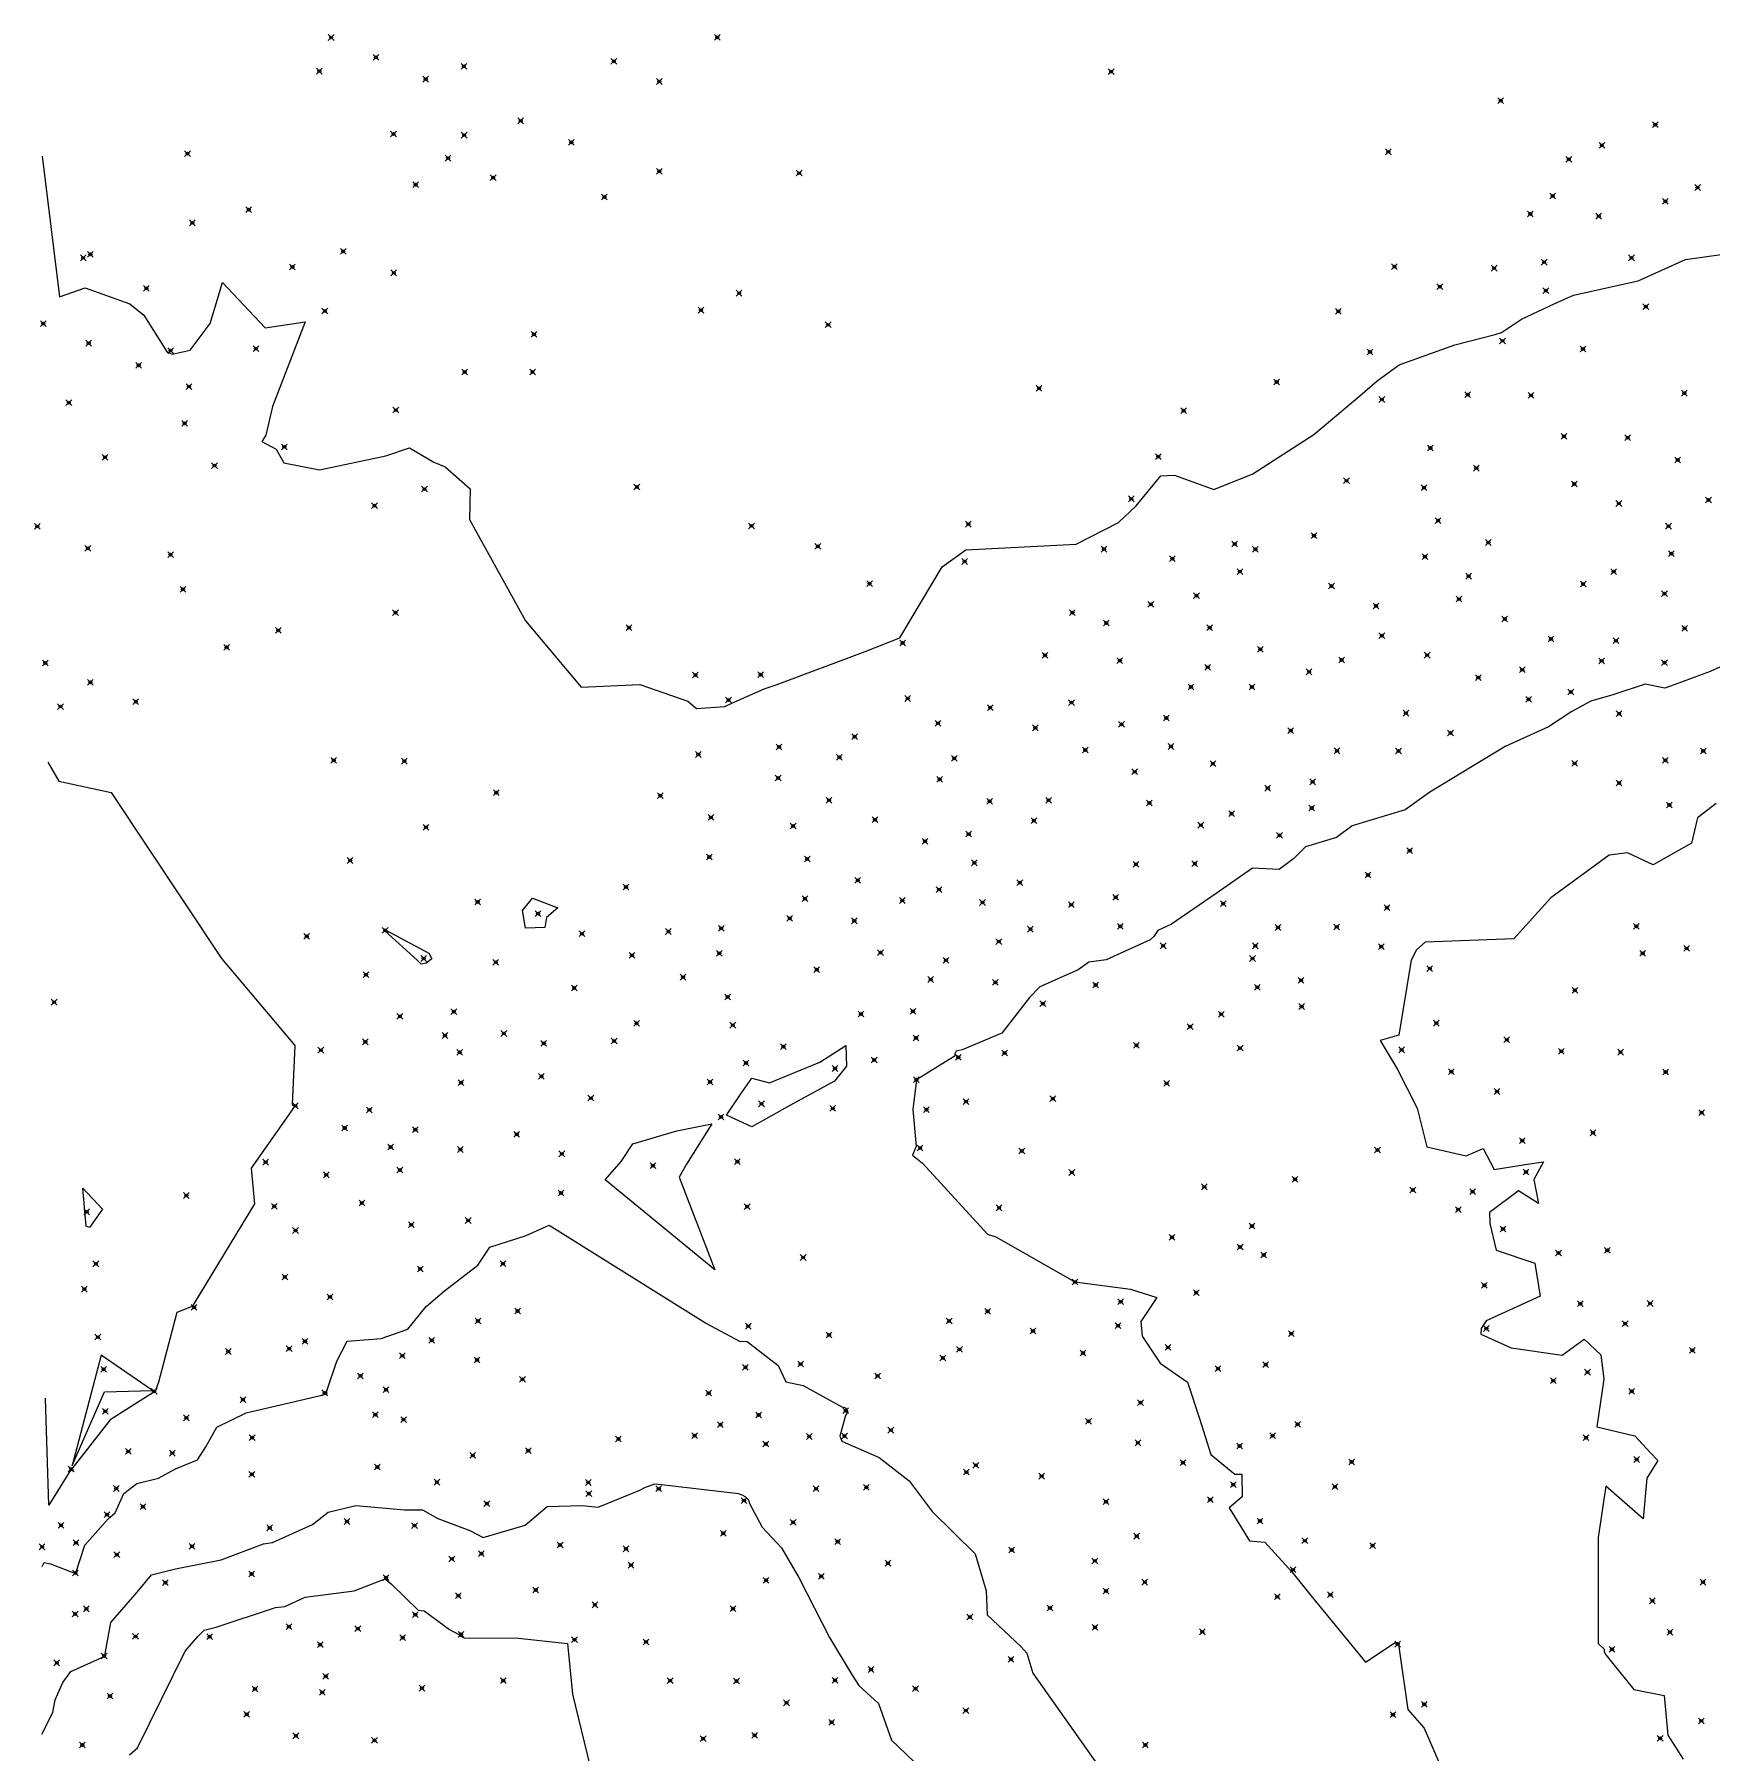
# Model space of a CAD drawing. Header units: inches. Extents: x 1411897 to 1412713, y 4930955 to 4931789.
# Drawn here: x 1411999.9 to 1412058.3, y 4931396.4 to 4931456.2 of the extents above; entities that cross this region are included whole.
import ezdxf

# ---------------------------------------------------------------- set-up
doc = ezdxf.new("R2010")
doc.units = ezdxf.units.IN
doc.header["$MEASUREMENT"] = 0
doc.header["$PDMODE"] = 35
doc.header["$PDSIZE"] = 0.1

msp = doc.modelspace()

# ---------------------------------------------------------------- linework, layer by layer
at = {"color": 2, "true_color": 0xf1eb1f}
for p, q in [((1412000.201, 4931451.954), (1412000.805, 4931447.05)), ((1412055.754, 4931447.613), (1412057.397, 4931448.353)), ((1412057.397, 4931448.353), (1412058.644, 4931448.527)), ((1412000.805, 4931447.05), (1412001.697, 4931447.365)), ((1412001.697, 4931447.365), (1412003.256, 4931446.804)), ((1412006.052, 4931446.125), (1412006.477, 4931447.555)), ((1412006.477, 4931447.555), (1412007.966, 4931445.978)), ((1412052.834, 4931446.807), (1412053.503, 4931447.115)), ((1412053.503, 4931447.115), (1412055.754, 4931447.613)), ((1412003.256, 4931446.804), (1412003.735, 4931446.412)), ((1412051.687, 4931446.281), (1412052.834, 4931446.807)), ((1412003.735, 4931446.412), (1412004.555, 4931445.127)), ((1412005.355, 4931445.196), (1412006.052, 4931446.125)), ((1412007.966, 4931445.978), (1412009.354, 4931446.186)), ((1412009.354, 4931446.186), (1412008.222, 4931443.238)), ((1412050.997, 4931445.811), (1412051.687, 4931446.281)), ((1412047.433, 4931444.689), (1412049.372, 4931445.385)), ((1412049.372, 4931445.385), (1412050.779, 4931445.737)), ((1412050.779, 4931445.737), (1412050.997, 4931445.811)), ((1412004.555, 4931445.127), (1412004.73, 4931445.063)), ((1412004.73, 4931445.063), (1412005.355, 4931445.196)), ((1412046.67, 4931444.126), (1412047.433, 4931444.689)), ((1412046.064, 4931443.608), (1412046.67, 4931444.126)), ((1412044.461, 4931442.263), (1412046.064, 4931443.608)), ((1412008.222, 4931443.238), (1412007.984, 4931442.238)), ((1412007.984, 4931442.238), (1412007.846, 4931442.015)), ((1412007.846, 4931442.015), (1412008.351, 4931441.755)), ((1412008.351, 4931441.755), (1412008.612, 4931441.278)), ((1412012.158, 4931441.524), (1412012.986, 4931441.8)), ((1412012.986, 4931441.8), (1412013.831, 4931441.295)), ((1412042.343, 4931440.894), (1412044.461, 4931442.263)), ((1412008.612, 4931441.278), (1412009.851, 4931441.033)), ((1412009.851, 4931441.033), (1412012.158, 4931441.524)), ((1412013.831, 4931441.295), (1412014.223, 4931441.134)), ((1412014.223, 4931441.134), (1412015.104, 4931440.375)), ((1412038.276, 4931439.779), (1412039.141, 4931440.827)), ((1412039.141, 4931440.827), (1412039.614, 4931440.845)), ((1412039.614, 4931440.845), (1412040.981, 4931440.35)), ((1412040.981, 4931440.35), (1412042.343, 4931440.894)), ((1412015.104, 4931440.375), (1412015.076, 4931439.3)), ((1412037.663, 4931439.196), (1412038.276, 4931439.779)), ((1412015.076, 4931439.3), (1412017.027, 4931435.77)), ((1412036.195, 4931438.448), (1412037.663, 4931439.196)), ((1412031.531, 4931437.659), (1412032.351, 4931438.248)), ((1412032.351, 4931438.248), (1412036.195, 4931438.448)), ((1412030.049, 4931435.182), (1412031.531, 4931437.659)), ((1412017.027, 4931435.77), (1412018.962, 4931433.464)), ((1412028.85, 4931434.711), (1412030.049, 4931435.182)), ((1412025.749, 4931433.544), (1412028.85, 4931434.711)), ((1412060.048, 4931434.822), (1412058.262, 4931434.014)), ((1412058.262, 4931434.014), (1412057.008, 4931433.55)), ((1412018.962, 4931433.464), (1412021, 4931433.556)), ((1412021, 4931433.556), (1412022.676, 4931432.981)), ((1412024.204, 4931432.914), (1412025.334, 4931433.41)), ((1412025.334, 4931433.41), (1412025.749, 4931433.544)), ((1412056.001, 4931433.566), (1412054.87, 4931433.203)), ((1412056.678, 4931433.427), (1412056.001, 4931433.566)), ((1412057.008, 4931433.55), (1412056.678, 4931433.427)), ((1412022.676, 4931432.981), (1412022.982, 4931432.727)), ((1412022.982, 4931432.727), (1412023.963, 4931432.79)), ((1412023.963, 4931432.79), (1412024.204, 4931432.914)), ((1412054.11, 4931432.983), (1412053.446, 4931432.619)), ((1412054.87, 4931433.203), (1412054.11, 4931432.983)), ((1412053.446, 4931432.619), (1412052.627, 4931432.082)), ((1412052.627, 4931432.082), (1412051.12, 4931431.404)), ((1412051.12, 4931431.404), (1412048.505, 4931429.806)), ((1412000.401, 4931430.852), (1412000.784, 4931430.193)), ((1412000.784, 4931430.193), (1412002.602, 4931429.799)), ((1412002.602, 4931429.799), (1412006.443, 4931424.017)), ((1412048.505, 4931429.806), (1412047.64, 4931429.19)), ((1412047.64, 4931429.19), (1412045.804, 4931428.642)), ((1412058.463, 4931429.418), (1412057.819, 4931428.921)), ((1412045.804, 4931428.642), (1412045.252, 4931428.236)), ((1412057.819, 4931428.921), (1412057.612, 4931428.032)), ((1412045.252, 4931428.236), (1412044.174, 4931427.905)), ((1412057.612, 4931428.032), (1412056.273, 4931427.281)), ((1412043.772, 4931427.505), (1412043.252, 4931427.123)), ((1412044.174, 4931427.905), (1412043.772, 4931427.505)), ((1412054.749, 4931427.622), (1412052.714, 4931426.132)), ((1412055.383, 4931427.694), (1412054.749, 4931427.622)), ((1412056.273, 4931427.281), (1412055.383, 4931427.694)), ((1412042.325, 4931427.162), (1412041.06, 4931426.281)), ((1412043.252, 4931427.123), (1412042.325, 4931427.162)), ((1412041.06, 4931426.281), (1412039.511, 4931425.218)), ((1412016.923, 4931425.685), (1412017.274, 4931426.119)), ((1412017.021, 4931425.075), (1412016.923, 4931425.685)), ((1412017.274, 4931426.119), (1412018.145, 4931425.788)), ((1412018.145, 4931425.788), (1412017.756, 4931425.444)), ((1412052.714, 4931426.132), (1412051.429, 4931424.703)), ((1412012.106, 4931424.997), (1412012.133, 4931425.014)), ((1412012.133, 4931424.985), (1412012.106, 4931424.997)), ((1412012.133, 4931425.014), (1412012.145, 4931425.011)), ((1412013.251, 4931423.956), (1412012.133, 4931424.985)), ((1412012.145, 4931425.011), (1412012.166, 4931425.008)), ((1412012.166, 4931425.008), (1412013.657, 4931424.206)), ((1412017.692, 4931425.104), (1412017.021, 4931425.075)), ((1412017.756, 4931425.444), (1412017.692, 4931425.104)), ((1412039.039, 4931425), (1412038.898, 4931424.789)), ((1412039.511, 4931425.218), (1412039.039, 4931425)), ((1412038.767, 4931424.667), (1412037.238, 4931423.972)), ((1412038.898, 4931424.789), (1412038.767, 4931424.667)), ((1412048.343, 4931424.589), (1412048.042, 4931424.321)), ((1412051.429, 4931424.703), (1412048.343, 4931424.589)), ((1412006.443, 4931424.017), (1412008.993, 4931420.993)), ((1412013.396, 4931423.817), (1412013.251, 4931423.956)), ((1412013.569, 4931423.863), (1412013.396, 4931423.817)), ((1412013.766, 4931424.005), (1412013.569, 4931423.863)), ((1412013.657, 4931424.206), (1412013.766, 4931424.005)), ((1412036.629, 4931423.891), (1412036.256, 4931423.625)), ((1412037.238, 4931423.972), (1412036.629, 4931423.891)), ((1412047.849, 4931423.963), (1412047.418, 4931421.356)), ((1412048.042, 4931424.321), (1412047.849, 4931423.963)), ((1412036.256, 4931423.625), (1412034.932, 4931423.038)), ((1412034.565, 4931422.659), (1412033.61, 4931421.423)), ((1412034.932, 4931423.038), (1412034.565, 4931422.659)), ((1412033.61, 4931421.423), (1412032.22, 4931420.843)), ((1412008.993, 4931420.993), (1412008.904, 4931418.935)), ((1412027.275, 4931420.412), (1412028.177, 4931420.986)), ((1412028.177, 4931420.986), (1412028.197, 4931420.277)), ((1412032.015, 4931420.791), (1412031.974, 4931420.697)), ((1412032.22, 4931420.843), (1412032.015, 4931420.791)), ((1412047.418, 4931421.356), (1412046.769, 4931421.166)), ((1412046.769, 4931421.166), (1412047.362, 4931420.184)), ((1412025.521, 4931419.697), (1412027.275, 4931420.412)), ((1412028.197, 4931420.277), (1412027.775, 4931419.753)), ((1412031.978, 4931420.631), (1412030.63, 4931419.8)), ((1412031.974, 4931420.697), (1412031.978, 4931420.631)), ((1412047.362, 4931420.184), (1412048.059, 4931418.815)), ((1412024.494, 4931419.277), (1412024.899, 4931419.855)), ((1412024.899, 4931419.855), (1412025.521, 4931419.697)), ((1412027.775, 4931419.753), (1412026.221, 4931418.897)), ((1412030.63, 4931419.8), (1412030.511, 4931418.766)), ((1412024.021, 4931418.562), (1412024.494, 4931419.277)), ((1412008.982, 4931418.867), (1412007.477, 4931416.719)), ((1412008.904, 4931418.935), (1412008.982, 4931418.867)), ((1412024.908, 4931418.165), (1412024.021, 4931418.562)), ((1412026.221, 4931418.897), (1412024.908, 4931418.165)), ((1412030.511, 4931418.766), (1412030.627, 4931417.48)), ((1412048.059, 4931418.815), (1412048.398, 4931417.461)), ((1412020.76, 4931417.572), (1412022.289, 4931418.022)), ((1412022.289, 4931418.022), (1412023.508, 4931418.27)), ((1412023.508, 4931418.27), (1412022.623, 4931416.865)), ((1412020.356, 4931416.953), (1412020.76, 4931417.572)), ((1412030.627, 4931417.48), (1412030.492, 4931417.169)), ((1412048.398, 4931417.461), (1412049.769, 4931417.15)), ((1412049.769, 4931417.15), (1412050.357, 4931417.408)), ((1412050.357, 4931417.408), (1412050.738, 4931416.669)), ((1412007.477, 4931416.719), (1412007.591, 4931415.476)), ((1412019.801, 4931416.317), (1412020.356, 4931416.953)), ((1412022.623, 4931416.865), (1412022.371, 4931416.413)), ((1412030.492, 4931417.169), (1412030.848, 4931416.897)), ((1412030.848, 4931416.897), (1412033.107, 4931414.427)), ((1412050.738, 4931416.669), (1412051.82, 4931416.844)), ((1412051.82, 4931416.844), (1412052.454, 4931416.943)), ((1412052.454, 4931416.943), (1412052.12, 4931416.33)), ((1412001.622, 4931416.03), (1412002.297, 4931415.29)), ((1412001.735, 4931414.701), (1412001.622, 4931416.03)), ((1412023.612, 4931413.187), (1412019.801, 4931416.317)), ((1412022.371, 4931416.413), (1412023.612, 4931413.187)), ((1412052.12, 4931416.33), (1412052.289, 4931415.493)), ((1412007.591, 4931415.476), (1412005.482, 4931411.994)), ((1412051.583, 4931415.927), (1412050.579, 4931415.178)), ((1412052.289, 4931415.493), (1412051.583, 4931415.927)), ((1412002.297, 4931415.29), (1412001.846, 4931414.658)), ((1412050.579, 4931415.178), (1412050.595, 4931414.798)), ((1412050.595, 4931414.798), (1412050.807, 4931413.868)), ((1412001.846, 4931414.658), (1412001.735, 4931414.701)), ((1412015.784, 4931413.966), (1412017.044, 4931414.379)), ((1412017.044, 4931414.379), (1412017.846, 4931414.733)), ((1412017.846, 4931414.733), (1412023.327, 4931411.316)), ((1412033.107, 4931414.427), (1412033.398, 4931414.334)), ((1412033.398, 4931414.334), (1412036.15, 4931412.76)), ((1412015.362, 4931413.342), (1412015.784, 4931413.966)), ((1412050.807, 4931413.868), (1412052.157, 4931413.41)), ((1412014.202, 4931412.452), (1412015.362, 4931413.342)), ((1412052.157, 4931413.41), (1412052.338, 4931412.269)), ((1412013.571, 4931411.903), (1412014.202, 4931412.452)), ((1412036.15, 4931412.76), (1412038.086, 4931412.504)), ((1412038.086, 4931412.504), (1412039.002, 4931412.224)), ((1412005.393, 4931411.896), (1412004.894, 4931411.695)), ((1412005.422, 4931411.91), (1412005.393, 4931411.896)), ((1412005.482, 4931411.994), (1412005.422, 4931411.91)), ((1412012.929, 4931411.111), (1412013.571, 4931411.903)), ((1412039.002, 4931412.224), (1412038.447, 4931411.389)), ((1412052.338, 4931412.269), (1412050.458, 4931411.403)), ((1412004.894, 4931411.695), (1412004.254, 4931409.276)), ((1412023.327, 4931411.316), (1412024.473, 4931410.702)), ((1412038.447, 4931411.389), (1412038.492, 4931410.872)), ((1412050.458, 4931411.403), (1412050.293, 4931411.135)), ((1412010.456, 4931410.003), (1412010.813, 4931410.702)), ((1412010.813, 4931410.702), (1412012.003, 4931410.79)), ((1412012.003, 4931410.79), (1412012.929, 4931411.111)), ((1412024.473, 4931410.702), (1412024.743, 4931410.687)), ((1412024.743, 4931410.687), (1412025.818, 4931409.855)), ((1412038.492, 4931410.872), (1412039.116, 4931409.931)), ((1412050.293, 4931411.135), (1412050.272, 4931410.944)), ((1412050.272, 4931410.944), (1412051.333, 4931410.466)), ((1412053.113, 4931410.213), (1412053.869, 4931410.774)), ((1412053.869, 4931410.774), (1412054.456, 4931410.221)), ((1412002.252, 4931410.212), (1412001.248, 4931406.366)), ((1412004.041, 4931408.976), (1412002.252, 4931410.212)), ((1412010.102, 4931408.934), (1412010.456, 4931410.003)), ((1412051.333, 4931410.466), (1412053.113, 4931410.213)), ((1412054.456, 4931410.221), (1412054.556, 4931409.374)), ((1412025.818, 4931409.855), (1412026.09, 4931409.282)), ((1412039.116, 4931409.931), (1412040.066, 4931409.275)), ((1412001.248, 4931406.366), (1412002.372, 4931408.936)), ((1412002.372, 4931408.936), (1412004.041, 4931408.976)), ((1412004.09, 4931408.928), (1412002.571, 4931407.961)), ((1412004.11, 4931408.914), (1412004.09, 4931408.928)), ((1412004.116, 4931408.937), (1412004.11, 4931408.914)), ((1412004.148, 4931408.976), (1412004.116, 4931408.937)), ((1412004.254, 4931409.276), (1412004.148, 4931408.976)), ((1412007.302, 4931408.199), (1412009.885, 4931408.81)), ((1412009.885, 4931408.81), (1412010.062, 4931408.855)), ((1412010.062, 4931408.855), (1412010.119, 4931408.862)), ((1412010.119, 4931408.862), (1412010.102, 4931408.934)), ((1412026.09, 4931409.282), (1412026.688, 4931409.161)), ((1412026.688, 4931409.161), (1412028.039, 4931408.415)), ((1412040.066, 4931409.275), (1412040.483, 4931408.005)), ((1412054.556, 4931409.374), (1412054.315, 4931407.72)), ((1412000.437, 4931404.986), (1412000.315, 4931408.719)), ((1412006.283, 4931407.71), (1412007.302, 4931408.199)), ((1412028.039, 4931408.415), (1412028.147, 4931408.386)), ((1412028.147, 4931408.386), (1412028.2, 4931408.313)), ((1412028.24, 4931408.25), (1412028.162, 4931408.112)), ((1412028.2, 4931408.313), (1412028.24, 4931408.25)), ((1412002.571, 4931407.961), (1412001.231, 4931406.257)), ((1412005.893, 4931407.026), (1412006.283, 4931407.71)), ((1412028.162, 4931408.112), (1412027.96, 4931407.397)), ((1412040.483, 4931408.005), (1412040.874, 4931406.754)), ((1412054.315, 4931407.72), (1412055.641, 4931407.398)), ((1412005.609, 4931406.565), (1412005.893, 4931407.026)), ((1412027.96, 4931407.397), (1412028.033, 4931407.22)), ((1412028.033, 4931407.22), (1412028.246, 4931407.126)), ((1412028.246, 4931407.126), (1412029.334, 4931406.649)), ((1412055.641, 4931407.398), (1412056.167, 4931406.825)), ((1412004.847, 4931406.251), (1412005.609, 4931406.565)), ((1412029.334, 4931406.649), (1412030.384, 4931405.837)), ((1412040.874, 4931406.754), (1412041.72, 4931406.068)), ((1412056.443, 4931406.542), (1412056.054, 4931405.925)), ((1412056.167, 4931406.825), (1412056.443, 4931406.542)), ((1412001.193, 4931406.205), (1412000.437, 4931404.986)), ((1412001.203, 4931406.209), (1412001.193, 4931406.205)), ((1412001.27, 4931406.174), (1412001.203, 4931406.209)), ((1412001.231, 4931406.257), (1412001.268, 4931406.225)), ((1412001.268, 4931406.225), (1412001.27, 4931406.174)), ((1412003.495, 4931405.749), (1412004.252, 4931405.929)), ((1412004.252, 4931405.929), (1412004.847, 4931406.251)), ((1412030.384, 4931405.837), (1412031.185, 4931404.764)), ((1412041.72, 4931406.068), (1412041.954, 4931406.066)), ((1412041.954, 4931406.066), (1412041.97, 4931405.28)), ((1412056.054, 4931405.925), (1412055.931, 4931404.512)), ((1412002.747, 4931404.724), (1412003.04, 4931405.394)), ((1412003.04, 4931405.394), (1412003.495, 4931405.749)), ((1412019.549, 4931404.915), (1412021.004, 4931405.514)), ((1412021.004, 4931405.514), (1412021.181, 4931405.603)), ((1412021.181, 4931405.603), (1412021.521, 4931405.732)), ((1412021.521, 4931405.732), (1412021.764, 4931405.714)), ((1412021.764, 4931405.714), (1412024.442, 4931405.398)), ((1412024.442, 4931405.398), (1412024.573, 4931405.334)), ((1412024.573, 4931405.334), (1412024.678, 4931405.274)), ((1412024.678, 4931405.274), (1412024.788, 4931405.176)), ((1412041.97, 4931405.28), (1412041.516, 4931404.899)), ((1412054.629, 4931405.646), (1412054.365, 4931403.86)), ((1412055.931, 4931404.512), (1412054.629, 4931405.646)), ((1412002.495, 4931404.517), (1412002.747, 4931404.724)), ((1412009.614, 4931404.322), (1412010.155, 4931404.744)), ((1412010.155, 4931404.744), (1412011.123, 4931404.98)), ((1412011.123, 4931404.98), (1412012.816, 4931404.824)), ((1412012.816, 4931404.824), (1412013.441, 4931404.824)), ((1412013.441, 4931404.824), (1412013.97, 4931404.524)), ((1412017.01, 4931404.289), (1412017.775, 4931404.949)), ((1412017.775, 4931404.949), (1412019.001, 4931404.98)), ((1412019.001, 4931404.98), (1412019.549, 4931404.915)), ((1412024.788, 4931405.176), (1412024.81, 4931405.07)), ((1412024.81, 4931405.07), (1412025.26, 4931404.221)), ((1412031.185, 4931404.764), (1412032.681, 4931403.295)), ((1412041.516, 4931404.899), (1412042.228, 4931403.745)), ((1412001.681, 4931403.593), (1412002.495, 4931404.517)), ((1412008.22, 4931403.689), (1412009.614, 4931404.322)), ((1412013.97, 4931404.524), (1412015.088, 4931404.108)), ((1412015.088, 4931404.108), (1412015.551, 4931403.859)), ((1412015.551, 4931403.859), (1412017.01, 4931404.289)), ((1412025.26, 4931404.221), (1412025.931, 4931403.51)), ((1412001.376, 4931402.637), (1412001.681, 4931403.593)), ((1412006.431, 4931403.086), (1412007.904, 4931403.649)), ((1412007.904, 4931403.649), (1412008.22, 4931403.689)), ((1412025.931, 4931403.51), (1412026.553, 4931402.454)), ((1412042.228, 4931403.745), (1412042.759, 4931403.697)), ((1412042.759, 4931403.697), (1412043.696, 4931402.665)), ((1412054.365, 4931403.86), (1412054.365, 4931400.176)), ((1412000.199, 4931402.852), (1412000.269, 4931402.992)), ((1412000.269, 4931402.992), (1412000.494, 4931402.942)), ((1412000.494, 4931402.942), (1412001.36, 4931402.614)), ((1412004.841, 4931402.77), (1412006.431, 4931403.086)), ((1412032.681, 4931403.295), (1412033.056, 4931402.003)), ((1412001.36, 4931402.614), (1412001.363, 4931402.621)), ((1412001.363, 4931402.621), (1412001.376, 4931402.637)), ((1412003.512, 4931401.966), (1412004.012, 4931402.567)), ((1412004.012, 4931402.567), (1412004.841, 4931402.77)), ((1412011.056, 4931402.004), (1412012.144, 4931402.423)), ((1412012.144, 4931402.423), (1412012.355, 4931402.235)), ((1412012.355, 4931402.235), (1412013.289, 4931401.331)), ((1412026.553, 4931402.454), (1412027.602, 4931400.386)), ((1412043.696, 4931402.665), (1412044.356, 4931401.844)), ((1412002.593, 4931400.901), (1412003.512, 4931401.966)), ((1412008.652, 4931401.467), (1412009.356, 4931401.786)), ((1412009.356, 4931401.786), (1412011.056, 4931402.004)), ((1412033.056, 4931402.003), (1412033.096, 4931401.167)), ((1412044.356, 4931401.844), (1412046.266, 4931399.524)), ((1412006.256, 4931400.747), (1412008.318, 4931401.424)), ((1412008.318, 4931401.424), (1412008.652, 4931401.467)), ((1412013.289, 4931401.331), (1412013.497, 4931401.315)), ((1412013.497, 4931401.315), (1412014.383, 4931400.662)), ((1412033.096, 4931401.167), (1412034.262, 4931400.07)), ((1412002.378, 4931399.751), (1412002.593, 4931400.901)), ((1412005.616, 4931400.412), (1412005.844, 4931400.637)), ((1412005.844, 4931400.637), (1412006.256, 4931400.747)), ((1412014.383, 4931400.662), (1412014.702, 4931400.486)), ((1412014.702, 4931400.486), (1412014.741, 4931400.436)), ((1412014.741, 4931400.436), (1412014.89, 4931400.369)), ((1412003.516, 4931396.547), (1412005.175, 4931399.902)), ((1412005.175, 4931399.902), (1412005.616, 4931400.412)), ((1412014.89, 4931400.369), (1412016.779, 4931400.36)), ((1412016.779, 4931400.36), (1412018.488, 4931400.17)), ((1412018.488, 4931400.17), (1412018.657, 4931398.408)), ((1412027.602, 4931400.386), (1412028.397, 4931399.072)), ((1412034.262, 4931400.07), (1412034.478, 4931399.833)), ((1412034.478, 4931399.833), (1412034.678, 4931399.137)), ((1412046.266, 4931399.524), (1412047.296, 4931400.211)), ((1412047.296, 4931400.211), (1412047.366, 4931400.204)), ((1412047.366, 4931400.204), (1412047.423, 4931400.149)), ((1412047.423, 4931400.149), (1412047.419, 4931400.063)), ((1412047.419, 4931400.063), (1412047.74, 4931397.872)), ((1412054.365, 4931400.176), (1412054.568, 4931399.977)), ((1412054.568, 4931399.977), (1412054.564, 4931399.889)), ((1412054.564, 4931399.889), (1412054.632, 4931399.782)), ((1412001.2, 4931399.195), (1412002.362, 4931399.724)), ((1412002.362, 4931399.724), (1412002.378, 4931399.751)), ((1412054.632, 4931399.782), (1412055.6, 4931398.568)), ((1412000.652, 4931398.218), (1412000.924, 4931398.813)), ((1412000.924, 4931398.813), (1412001.2, 4931399.195)), ((1412028.397, 4931399.072), (1412028.632, 4931398.708)), ((1412028.632, 4931398.708), (1412029.317, 4931398.086)), ((1412034.678, 4931399.137), (1412037.398, 4931395.303)), ((1412000.568, 4931397.777), (1412000.652, 4931398.218)), ((1412018.657, 4931398.408), (1412019.279, 4931395.886)), ((1412029.317, 4931398.086), (1412029.767, 4931396.814)), ((1412055.6, 4931398.568), (1412056.657, 4931398.363)), ((1412056.657, 4931398.363), (1412056.781, 4931396.981)), ((1412000.188, 4931397.021), (1412000.568, 4931397.777)), ((1412047.74, 4931397.872), (1412048.301, 4931397.23)), ((1412048.301, 4931397.23), (1412049.492, 4931394.473)), ((1412056.781, 4931396.981), (1412057.323, 4931396.144)), ((1412003.243, 4931396.296), (1412003.516, 4931396.547)), ((1412029.767, 4931396.814), (1412031.648, 4931395.017))]:
    msp.add_line(p, q, dxfattribs=at)
for p in [(1412010.26, 4931456.08), (1412023.7, 4931456.09), (1412011.82, 4931455.39), (1412009.85, 4931454.91), (1412014.88, 4931455.08), (1412020.1, 4931455.25), (1412037.41, 4931454.89), (1412013.55, 4931454.63), (1412021.68, 4931454.55), (1412050.97, 4931453.88), (1412016.86, 4931453.18), (1412056.35, 4931453.05), (1412012.43, 4931452.72), (1412014.89, 4931452.68), (1412018.62, 4931452.43), (1412005.26, 4931452.04), (1412014.33, 4931451.88), (1412047.06, 4931452.1), (1412053.34, 4931451.84), (1412054.49, 4931452.33), (1412015.9, 4931451.2), (1412021.68, 4931451.42), (1412026.55, 4931451.36), (1412013.2, 4931450.96), (1412057.82, 4931450.86), (1412007.39, 4931450.09), (1412019.77, 4931450.53), (1412052.78, 4931450.56), (1412056.7, 4931450.38), (1412005.43, 4931449.63), (1412052, 4931449.94), (1412054.38, 4931449.86), (1412001.63, 4931448.41), (1412001.88, 4931448.53), (1412010.68, 4931448.64), (1412052.48, 4931448.26), (1412055.52, 4931448.41), (1412008.91, 4931448.09), (1412012.44, 4931447.89), (1412047.27, 4931448.1), (1412050.74, 4931448.05), (1412003.83, 4931447.35), (1412024.46, 4931447.18), (1412048.85, 4931447.41), (1412052.54, 4931447.27), (1412010.04, 4931446.56), (1412023.13, 4931446.59), (1412045.32, 4931446.55), (1412056.02, 4931446.71), (1412000.24, 4931446.12), (1412027.56, 4931446.08), (1412001.82, 4931445.44), (1412007.64, 4931445.25), (1412017.32, 4931445.75), (1412051.03, 4931445.52), (1412053.83, 4931445.24), (1412003.56, 4931444.67), (1412004.67, 4931445.18), (1412046.42, 4931445.13), (1412014.91, 4931444.44), (1412017.27, 4931444.44), (1412043.17, 4931444.09), (1412005.31, 4931443.93), (1412034.9, 4931443.87), (1412046.83, 4931443.48), (1412049.82, 4931443.65), (1412052.02, 4931443.62), (1412057.36, 4931443.7), (1412001.13, 4931443.37), (1412012.51, 4931443.11), (1412039.93, 4931443.09), (1412005.16, 4931442.65), (1412053.17, 4931442.2), (1412008.63, 4931441.83), (1412048.52, 4931441.79), (1412055.39, 4931442.15), (1412002.39, 4931441.47), (1412006.2, 4931441.18), (1412039.05, 4931441.49), (1412050.12, 4931441.09), (1412057.13, 4931441.37), (1412020.9, 4931440.43), (1412045.6, 4931440.65), (1412048.3, 4931440.41), (1412053.53, 4931440.54), (1412013.51, 4931440.36), (1412038.11, 4931440.02), (1412055.08, 4931439.86), (1412058.2, 4931439.98), (1412011.77, 4931439.78), (1412048.79, 4931439.26), (1412000.03, 4931439.06), (1412024.89, 4931439.08), (1412032.44, 4931439.14), (1412044.47, 4931438.74), (1412056.81, 4931439.07), (1412001.79, 4931438.3), (1412004.67, 4931438.08), (1412027.2, 4931438.37), (1412037.16, 4931438.27), (1412041.71, 4931438.45), (1412042.43, 4931438.26), (1412048.33, 4931438.01), (1412050.54, 4931438.5), (1412056.91, 4931438.11), (1412032.31, 4931437.84), (1412039.54, 4931437.94), (1412041.89, 4931437.49), (1412054.9, 4931437.49), (1412005.1, 4931436.87), (1412029, 4931437.07), (1412045.08, 4931436.99), (1412049.85, 4931437.33), (1412053.84, 4931437.06), (1412038.79, 4931436.35), (1412040.38, 4931436.65), (1412046.63, 4931436.29), (1412049.52, 4931436.53), (1412056.67, 4931436.72), (1412012.5, 4931436.06), (1412036.06, 4931436.06), (1412037.24, 4931435.7), (1412051.11, 4931435.84), (1412008.42, 4931435.44), (1412020.63, 4931435.54), (1412040.84, 4931435.54), (1412046.83, 4931435.26), (1412052.72, 4931435.14), (1412054.98, 4931435.08), (1412057.37, 4931435.51), (1412006.62, 4931434.85), (1412030.15, 4931435), (1412035.11, 4931434.57), (1412042.6, 4931434.78), (1412048.41, 4931434.58), (1412000.31, 4931434.31), (1412022.94, 4931433.89), (1412025.21, 4931433.9), (1412037.71, 4931434.39), (1412040.77, 4931434.16), (1412044.3, 4931434), (1412045.43, 4931434.41), (1412051.72, 4931434.07), (1412054.48, 4931434.38), (1412056.67, 4931434.32), (1412001.88, 4931433.63), (1412040.19, 4931433.47), (1412042.31, 4931433.47), (1412050.19, 4931433.8), (1412053.41, 4931433.3), (1412000.84, 4931432.79), (1412003.46, 4931432.96), (1412024.09, 4931433.02), (1412030.33, 4931433.07), (1412033.2, 4931432.75), (1412036.03, 4931432.93), (1412051.94, 4931433.04), (1412031.38, 4931432.21), (1412034.77, 4931432.05), (1412037.77, 4931432.17), (1412039.33, 4931432.39), (1412047.67, 4931432.56), (1412055.09, 4931432.54), (1412028.48, 4931431.74), (1412043.66, 4931431.95), (1412049.22, 4931431.87), (1412010.35, 4931430.92), (1412012.81, 4931430.89), (1412023.04, 4931431.12), (1412025.85, 4931431.38), (1412027.95, 4931431.02), (1412031.95, 4931430.99), (1412036.51, 4931431.28), (1412039.49, 4931431.4), (1412045.27, 4931431.25), (1412047.41, 4931431.24), (1412056.7, 4931430.92), (1412058.02, 4931431.24), (1412025.82, 4931430.3), (1412031.44, 4931430.26), (1412038.23, 4931430.52), (1412040.95, 4931430.8), (1412053.54, 4931430.81), (1412016.01, 4931429.79), (1412021.72, 4931429.69), (1412042.86, 4931429.95), (1412044.42, 4931430.17), (1412055.09, 4931430.13), (1412027.59, 4931429.53), (1412033.18, 4931429.49), (1412035.23, 4931429.53), (1412038.74, 4931429.43), (1412041.6, 4931429.06), (1412044.39, 4931429.26), (1412056.84, 4931429.36), (1412013.56, 4931428.59), (1412023.48, 4931428.93), (1412026.34, 4931428.63), (1412029.19, 4931428.85), (1412034.72, 4931428.82), (1412040.53, 4931428.66), (1412030.93, 4931428.1), (1412032.45, 4931428.35), (1412043.27, 4931428.31), (1412010.92, 4931427.43), (1412023.42, 4931427.55), (1412026.83, 4931427.48), (1412032.65, 4931427.35), (1412038.27, 4931427.3), (1412040.32, 4931427.32), (1412047.8, 4931427.77), (1412028.59, 4931426.74), (1412034.23, 4931426.66), (1412046.35, 4931426.93), (1412020.52, 4931426.51), (1412026.75, 4931426.1), (1412031.42, 4931426.42), (1412037.57, 4931426.15), (1412015.36, 4931425.99), (1412017.46, 4931425.58), (1412030.14, 4931426.04), (1412032.93, 4931425.97), (1412036.02, 4931425.89), (1412041.31, 4931425.93), (1412047.01, 4931425.79), (1412012.14, 4931425), (1412018.99, 4931424.88), (1412022, 4931424.96), (1412023.84, 4931425.07), (1412026.22, 4931425.42), (1412028.47, 4931425.33), (1412034.6, 4931425.04), (1412037.73, 4931425.14), (1412043.22, 4931425.1), (1412045.26, 4931425.12), (1412055.69, 4931425.14), (1412009.41, 4931424.79), (1412033.5, 4931424.61), (1412039.22, 4931424.46), (1412042.43, 4931424.46), (1412046.81, 4931424.43), (1412057.44, 4931424.37), (1412013.48, 4931424.02), (1412015.99, 4931423.89), (1412020.73, 4931424.13), (1412023.77, 4931424.2), (1412029.38, 4931424.22), (1412031.66, 4931423.96), (1412042.33, 4931424.02), (1412048.5, 4931423.67), (1412055.91, 4931424.2), (1412011.47, 4931423.46), (1412022.51, 4931423.37), (1412027.16, 4931423.63), (1412031.13, 4931423.29), (1412033.38, 4931423.19), (1412036.87, 4931423.1), (1412044.02, 4931423.26), (1412000.62, 4931422.5), (1412018.72, 4931422.99), (1412024.06, 4931422.68), (1412042.5, 4931423.02), (1412053.55, 4931422.91), (1412012.65, 4931422.01), (1412014.53, 4931422.17), (1412028.7, 4931422.09), (1412030.51, 4931422.18), (1412035.03, 4931422.45), (1412041.24, 4931422.08), (1412044.04, 4931422.35), (1412014.22, 4931421.34), (1412016.27, 4931421.41), (1412020.89, 4931421.76), (1412024.24, 4931421.7), (1412040.16, 4931421.65), (1412048.73, 4931421.77), (1412009.9, 4931420.83), (1412011.45, 4931421.12), (1412014.73, 4931420.75), (1412017.66, 4931421.07), (1412020.11, 4931421.15), (1412026, 4931420.95), (1412030.62, 4931421.25), (1412033.7, 4931420.73), (1412038.29, 4931421), (1412041.9, 4931420.9), (1412047.52, 4931420.84), (1412051.18, 4931421.19), (1412053.08, 4931420.79), (1412055.14, 4931420.76), (1412024.7, 4931420.38), (1412027.8, 4931420.19), (1412029.16, 4931420.49), (1412032.09, 4931420.58), (1412049.25, 4931420.08), (1412056.71, 4931420.07), (1412014.78, 4931419.7), (1412017.58, 4931419.92), (1412023.45, 4931419.72), (1412030.63, 4931419.8), (1412039.34, 4931419.67), (1412009.01, 4931418.89), (1412019.3, 4931419.16), (1412025.24, 4931418.96), (1412032.36, 4931419.04), (1412035.38, 4931419.14), (1412050.84, 4931419.39), (1412011.59, 4931418.75), (1412023.83, 4931418.5), (1412027.72, 4931418.8), (1412030.98, 4931418.76), (1412057.96, 4931418.65), (1412010.73, 4931418.12), (1412013.19, 4931418.06), (1412016.72, 4931417.9), (1412051.72, 4931417.68), (1412054.18, 4931417.95), (1412012.33, 4931417.46), (1412014.76, 4931417.37), (1412018.29, 4931417.22), (1412030.76, 4931417.42), (1412034.3, 4931417.32), (1412046.68, 4931417.35), (1412007.98, 4931416.93), (1412010.09, 4931416.49), (1412012.65, 4931416.66), (1412021.46, 4931416.81), (1412024.4, 4931416.95), (1412036.04, 4931416.57), (1412051.85, 4931416.59), (1412040.65, 4931416.07), (1412043.81, 4931416.33), (1412047.91, 4931415.96), (1412049.99, 4931415.9), (1412005.22, 4931415.77), (1412008.28, 4931415.39), (1412011.33, 4931415.51), (1412018.26, 4931415.86), (1412024.74, 4931415.38), (1412033.51, 4931415.34), (1412049.49, 4931415.28), (1412001.75, 4931415.2), (1412013.05, 4931414.75), (1412015.03, 4931414.9), (1412042.31, 4931414.71), (1412009.02, 4931414.55), (1412039.53, 4931414.31), (1412051.05, 4931414.6), (1412026.69, 4931413.61), (1412041.9, 4931413.98), (1412042.72, 4931413.7), (1412052.98, 4931413.77), (1412054.68, 4931413.86), (1412002.07, 4931413.39), (1412008.65, 4931412.93), (1412013.36, 4931413.21), (1412016.24, 4931413.4), (1412001.67, 4931412.51), (1412036.15, 4931412.76), (1412040.37, 4931412.39), (1412050.4, 4931412.64), (1412005.49, 4931411.88), (1412010.22, 4931412.24), (1412016.75, 4931411.75), (1412033.11, 4931411.74), (1412037.74, 4931412.07), (1412053.74, 4931412), (1412056.17, 4931412.01), (1412015.37, 4931411.4), (1412024.78, 4931411.22), (1412031.77, 4931411.4), (1412037.65, 4931411.24), (1412050.47, 4931411.14), (1412055.3, 4931411.31), (1412002.14, 4931410.84), (1412009.35, 4931410.69), (1412013.76, 4931410.73), (1412027.59, 4931410.91), (1412034.69, 4931411.05), (1412043.68, 4931410.96), (1412006.68, 4931410.34), (1412008.8, 4931410.44), (1412012.74, 4931410.19), (1412015.34, 4931410.04), (1412026.6, 4931409.9), (1412031.55, 4931410.11), (1412032.13, 4931410.41), (1412036.43, 4931410.29), (1412039.39, 4931410.48), (1412057.64, 4931410.38), (1412002.34, 4931409.72), (1412011.28, 4931409.49), (1412016.92, 4931409.37), (1412024.68, 4931409.79), (1412029.28, 4931409.49), (1412041.13, 4931409.74), (1412042.79, 4931409.88), (1412052.8, 4931409.32), (1412053.99, 4931409.62), (1412004.1, 4931408.95), (1412010.03, 4931408.9), (1412012.17, 4931409.01), (1412023.4, 4931408.89), (1412055.53, 4931408.95), (1412002.4, 4931408.26), (1412007.19, 4931408.66), (1412011.8, 4931408.14), (1412025.14, 4931408.13), (1412028.17, 4931408.28), (1412038.43, 4931408.56), (1412005.22, 4931408.03), (1412012.78, 4931407.97), (1412023.81, 4931407.79), (1412029.74, 4931407.6), (1412036.62, 4931407.91), (1412043.9, 4931407.8), (1412007.51, 4931407.34), (1412020.26, 4931407.29), (1412022.91, 4931407.41), (1412025.39, 4931407.12), (1412026.9, 4931407.38), (1412028.13, 4931407.4), (1412038.34, 4931407.16), (1412041.88, 4931407.05), (1412043.03, 4931407.41), (1412053.94, 4931407.34), (1412003.2, 4931406.86), (1412004.73, 4931406.8), (1412011.87, 4931406.32), (1412015.19, 4931406.72), (1412017.12, 4931406.89), (1412032.7, 4931406.38), (1412039.91, 4931406.47), (1412045.78, 4931406.49), (1412055.7, 4931406.58), (1412001.21, 4931406.25), (1412007.5, 4931406.06), (1412013.94, 4931405.79), (1412019.21, 4931405.78), (1412032.37, 4931406.14), (1412034.99, 4931406), (1412002.78, 4931405.57), (1412019.23, 4931405.39), (1412021.66, 4931405.56), (1412024.63, 4931405.15), (1412027.14, 4931405.56), (1412028.89, 4931405.61), (1412037.23, 4931405.11), (1412040.86, 4931405.18), (1412041.66, 4931405.7), (1412045.2, 4931405.63), (1412002.46, 4931404.66), (1412003.71, 4931404.94), (1412015.68, 4931405.04), (1412000.86, 4931404.29), (1412008.12, 4931404.2), (1412010.81, 4931404.42), (1412013.16, 4931404.28), (1412023.91, 4931404.01), (1412026.34, 4931404.39), (1412042.59, 4931404.44), (1412000.2, 4931403.54), (1412001.38, 4931403.68), (1412005.42, 4931403.56), (1412018.23, 4931403.6), (1412020.52, 4931403.47), (1412027.89, 4931403.72), (1412033.95, 4931403.43), (1412038.3, 4931403.91), (1412044.15, 4931403.75), (1412046.51, 4931403.58), (1412002.8, 4931403.27), (1412014.46, 4931403.12), (1412015.49, 4931403.3), (1412020.7, 4931402.9), (1412029.64, 4931402.97), (1412036.84, 4931403.05), (1412043.74, 4931402.74), (1412001.36, 4931402.63), (1412004.49, 4931402.29), (1412007.49, 4931402.59), (1412012.17, 4931402.47), (1412025.4, 4931402.37), (1412027.32, 4931402.51), (1412038.58, 4931402.31), (1412058.01, 4931402.31), (1412014.69, 4931401.84), (1412017.38, 4931402.04), (1412019.44, 4931401.52), (1412037.23, 4931402), (1412043.19, 4931401.8), (1412045.04, 4931401.87), (1412056.25, 4931401.66), (1412001.35, 4931401.2), (1412001.74, 4931401.38), (1412013.19, 4931401.18), (1412024.25, 4931401.39), (1412032.49, 4931401.1), (1412035.28, 4931401.41), (1412003.45, 4931400.42), (1412006.03, 4931400.41), (1412008.79, 4931400.76), (1412011.19, 4931400.69), (1412012.75, 4931400.38), (1412014.78, 4931400.49), (1412036.85, 4931400.74), (1412040.58, 4931400.58), (1412056.86, 4931400.57), (1412002.36, 4931399.74), (1412009.88, 4931400.13), (1412018.73, 4931400.31), (1412021.22, 4931400.23), (1412047.38, 4931400.15), (1412054.84, 4931399.97), (1412000.71, 4931399.5), (1412029.05, 4931399.27), (1412033.92, 4931399.62), (1412007.61, 4931398.59), (1412010.07, 4931399.03), (1412013.42, 4931398.62), (1412016.25, 4931398.88), (1412022.06, 4931398.88), (1412024.37, 4931398.87), (1412027.8, 4931398.89), (1412030.6, 4931398.6), (1412002.56, 4931398.35), (1412009.95, 4931398.47), (1412026.11, 4931398.11), (1412048.31, 4931398.06), (1412007.32, 4931397.71), (1412027.68, 4931397.43), (1412032.35, 4931397.84), (1412047.22, 4931397.7), (1412057.95, 4931397.48), (1412009.03, 4931396.96), (1412011.77, 4931396.8), (1412023.21, 4931396.86), (1412025, 4931396.98), (1412056.52, 4931396.87), (1412001.6, 4931396.64), (1412038.6, 4931396.64)]:
    msp.add_point(p)

doc.saveas('drawing.dxf')
